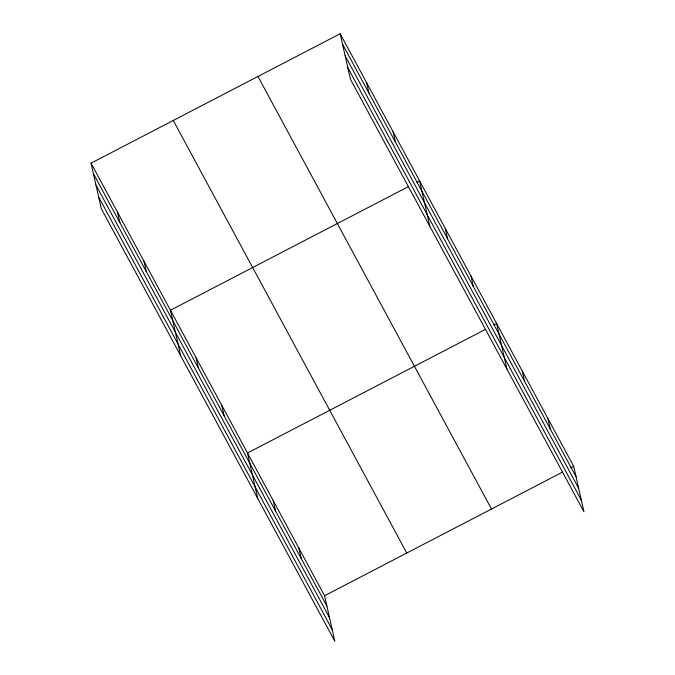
<?xml version="1.0" encoding="UTF-8"?>
<svg xmlns="http://www.w3.org/2000/svg" width="675" height="675" viewBox="0 0 675 675"><rect width="100%" height="100%" fill="white"/><g stroke="black" fill="none" stroke-linecap="round" stroke-linejoin="round"><path stroke-width="1.01" d="M91.041 163.173L324.565 595.738L334.817 641.25L101.292 208.676L91.041 163.173L340.183 33.75L573.708 466.324L583.959 511.827L350.435 79.262L340.183 33.75M408.367 186.646L170.438 310.247L180.689 355.75M416.779 182.284L419.58 180.824L429.832 226.336M485.435 329.4L247.497 452.993L257.757 498.504M493.838 325.029L496.64 323.57L506.9 369.082M324.565 595.738L562.494 472.146M570.907 467.775L573.708 466.324M342.52 44.137L576.045 476.702M345.136 55.73L578.661 488.295M347.827 67.669L581.352 500.243M257.968 76.461L491.493 509.026M173.256 120.462L406.78 553.036M93.378 173.551L326.902 606.125M95.993 185.144L329.518 617.718M98.685 197.083L332.21 629.657M548.016 418.736L550.361 429.123M522.332 371.157L524.669 381.544M470.956 275.991L473.293 286.377M445.264 228.403L447.609 238.79M393.112 131.802L395.457 142.18M366.652 82.772L368.989 93.158M298.873 548.159L301.219 558.546M273.189 500.572L275.527 510.958M221.813 405.405L224.151 415.792M196.121 357.826L198.467 368.212M143.969 261.217L146.306 271.603M117.501 212.195L119.846 222.581"/></g></svg>
